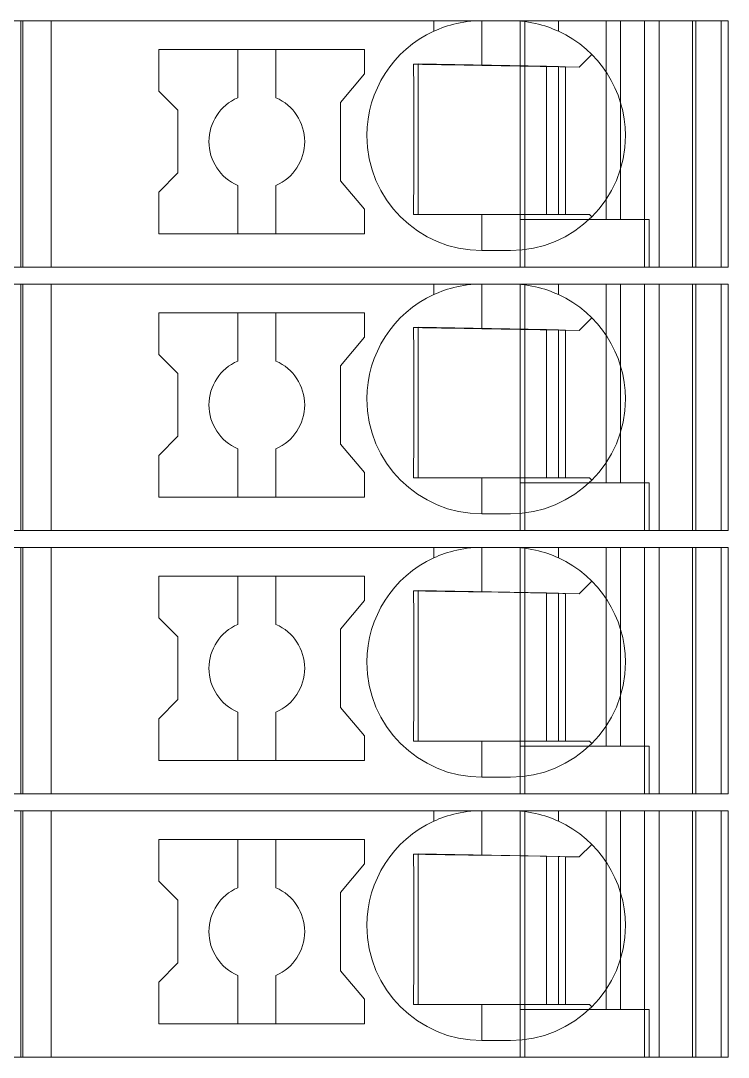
# Model space of a CAD drawing. Header units: millimetres. Extents: x 0 to 1680, y 0 to 1188.
# Drawn here: x 954.37 to 969.15, y 501.85 to 523.5 of the extents above; entities that cross this region are included whole.
import ezdxf
from ezdxf.enums import TextEntityAlignment as Align

# ---------------------------------------------------------------- set-up
doc = ezdxf.new("R2010")
doc.units = ezdxf.units.MM
for name, color, linetype, lineweight in [('EPLAN309', 5, 'Continuous', 5), ('EPLAN493', 5, 'Continuous', 5), ('MAIN-1', 7, 'Continuous', 5), ('MAIN-2', 7, 'Continuous', 5)]:
    doc.layers.add(name, color=color, linetype=linetype, lineweight=lineweight)
doc.styles.add('Tahoma', font='')
doc.styles.get('Tahoma').set_extended_font_data('Tahoma')

# ---------------------------------------------------------------- blocks, each defined once
blk = doc.blocks.new('EPLSYM_LibrarySPECIAL_Symbol12_Variant0_Placement8_18')
at = {"layer": 'EPLAN309', "lineweight": 13, "ltscale": 16}
blk.add_lwpolyline([(0, -5.15), (68.15, -5.15), (68.15, 0), (0, 0)], close=True, dxfattribs=at)
at = {"layer": 'EPLAN493', "color": 5, "style": 'Tahoma'}
blk.add_attdef('17_20450', text='', height=2.3478, dxfattribs=at).set_placement((0, -21.83478), align=Align.MIDDLE_RIGHT)
blk = doc.blocks.new('EPLSYM_LibrarySPECIAL_Symbol12_Variant0_Placement8_19')
at = {"layer": 'EPLAN309', "lineweight": 13, "ltscale": 16}
blk.add_lwpolyline([(0, -5.15), (68.15, -5.15), (68.15, 0), (0, 0)], close=True, dxfattribs=at)
at = {"layer": 'EPLAN493', "color": 5, "style": 'Tahoma'}
blk.add_attdef('17_20450', text='', height=2.3478, dxfattribs=at).set_placement((0, -21.83478), align=Align.MIDDLE_RIGHT)
blk = doc.blocks.new('EPLSYM_LibrarySPECIAL_Symbol12_Variant0_Placement8_20')
at = {"layer": 'EPLAN309', "lineweight": 13, "ltscale": 16}
blk.add_lwpolyline([(0, -5.15), (68.15, -5.15), (68.15, 0), (0, 0)], close=True, dxfattribs=at)
at = {"layer": 'EPLAN493', "color": 5, "style": 'Tahoma'}
blk.add_attdef('17_20450', text='', height=2.3478, dxfattribs=at).set_placement((0, -21.83478), align=Align.MIDDLE_RIGHT)
blk = doc.blocks.new('EPLSYM_LibrarySPECIAL_Symbol12_Variant0_Placement8_21')
at = {"layer": 'EPLAN309', "lineweight": 13, "ltscale": 16}
blk.add_lwpolyline([(0, -5.15), (68.15, -5.15), (68.15, 0), (0, 0)], close=True, dxfattribs=at)
at = {"layer": 'EPLAN493', "color": 5, "style": 'Tahoma'}
blk.add_attdef('17_20450', text='', height=2.3478, dxfattribs=at).set_placement((0, -21.83478), align=Align.MIDDLE_RIGHT)

msp = doc.modelspace()

# ---------------------------------------------------------------- linework, layer by layer
at = {"layer": 'MAIN-1'}
for p, q in [((955, 523.5), (954.367, 523.5)), ((954.367, 518.35), (954.367, 523.5)), ((955, 523.5), (963, 523.5)), ((955, 518.35), (955, 523.5)), ((963, 523.5), (964, 523.5)), ((963, 523.282), (963, 523.5)), ((963.923, 523.499), (963.847, 523.495)), ((964, 523.5), (963.923, 523.499)), ((964, 522.568), (964, 523.5)), ((964, 523.5), (964.6, 523.5)), ((964.6, 523.5), (964.677, 523.499)), ((965.6, 523.5), (964.6, 523.5)), ((964.677, 523.499), (964.753, 523.495)), ((965.6, 523.5), (969, 523.5)), ((965.6, 523.282), (965.6, 523.5)), ((969, 518.35), (969, 523.5)), ((963.052, 523.305), (963, 523.282)), ((963.106, 523.327), (963.052, 523.305)), ((963.163, 523.349), (963.106, 523.327)), ((963.222, 523.37), (963.163, 523.349)), ((963.283, 523.39), (963.222, 523.37)), ((963.347, 523.409), (963.283, 523.39)), ((963.413, 523.427), (963.347, 523.409)), ((963.481, 523.443), (963.413, 523.427)), ((963.551, 523.458), (963.481, 523.443)), ((963.622, 523.47), (963.551, 523.458)), ((963.696, 523.481), (963.622, 523.47)), ((963.771, 523.489), (963.696, 523.481)), ((963.847, 523.495), (963.771, 523.489)), ((964.753, 523.495), (964.829, 523.489)), ((964.829, 523.489), (964.904, 523.481)), ((964.904, 523.481), (964.978, 523.47)), ((964.978, 523.47), (965.049, 523.458)), ((965.049, 523.458), (965.119, 523.443)), ((965.119, 523.443), (965.187, 523.427)), ((965.187, 523.427), (965.253, 523.409)), ((965.253, 523.409), (965.317, 523.39)), ((965.317, 523.39), (965.378, 523.37)), ((965.378, 523.37), (965.437, 523.349)), ((965.437, 523.349), (965.494, 523.327)), ((965.494, 523.327), (965.548, 523.305)), ((965.548, 523.305), (965.6, 523.282)), ((957.25, 522.9), (957.25, 522.029)), ((957.25, 522.9), (961.55, 522.9)), ((958.9, 522.9), (958.9, 521.892)), ((959.7, 521.892), (959.7, 522.9)), ((961.55, 522.389), (961.55, 522.9)), ((966.033, 522.533), (966.297, 522.797)), ((962.574, 522.592), (962.574, 522.522)), ((962.635, 522.591), (962.574, 522.592)), ((962.574, 522.522), (962.575, 522.45)), ((962.575, 522.45), (962.576, 522.377)), ((962.696, 522.59), (962.635, 522.591)), ((962.671, 522.591), (962.671, 519.45)), ((962.759, 522.589), (962.696, 522.59)), ((962.822, 522.588), (962.759, 522.589)), ((962.887, 522.587), (962.822, 522.588)), ((962.953, 522.586), (962.887, 522.587)), ((963.021, 522.585), (962.953, 522.586)), ((963.09, 522.584), (963.021, 522.585)), ((963.16, 522.582), (963.09, 522.584)), ((963.233, 522.581), (963.16, 522.582)), ((963.307, 522.58), (963.233, 522.581)), ((963.385, 522.579), (963.307, 522.58)), ((963.464, 522.577), (963.385, 522.579)), ((963.547, 522.576), (963.464, 522.577)), ((963.632, 522.575), (963.547, 522.576)), ((963.72, 522.573), (963.632, 522.575)), ((963.812, 522.571), (963.72, 522.573)), ((963.905, 522.57), (963.812, 522.571)), ((964, 522.568), (963.905, 522.57)), ((964, 522.568), (966.033, 522.533)), ((965.35, 522.545), (965.35, 519.45)), ((965.6, 519.45), (965.6, 522.54)), ((965.75, 522.538), (965.75, 519.45)), ((961.05, 521.793), (961.55, 522.389)), ((962.576, 522.377), (962.577, 522.303)), ((962.577, 522.303), (962.577, 522.227)), ((962.577, 522.227), (962.578, 522.149)), ((957.65, 521.629), (957.25, 522.029)), ((962.578, 522.149), (962.579, 522.07)), ((962.579, 522.07), (962.58, 521.988)), ((962.58, 521.988), (962.58, 521.904)), ((961.05, 521.793), (961.05, 520.157)), ((962.58, 521.904), (962.581, 521.817)), ((962.581, 521.817), (962.581, 521.726)), ((957.65, 521.629), (957.65, 520.321)), ((962.581, 521.726), (962.582, 521.632)), ((962.582, 521.632), (962.582, 521.534)), ((962.582, 521.534), (962.583, 521.431)), ((962.583, 521.431), (962.583, 521.324)), ((962.583, 521.324), (962.583, 521.213)), ((962.583, 521.213), (962.583, 521.1)), ((962.583, 521.1), (962.583, 520.979)), ((962.583, 520.979), (962.583, 520.861)), ((962.583, 520.747), (962.582, 520.638)), ((962.583, 520.861), (962.583, 520.747)), ((962.582, 520.534), (962.581, 520.434)), ((962.582, 520.638), (962.582, 520.534)), ((957.65, 520.321), (957.25, 519.921)), ((962.581, 520.339), (962.58, 520.248)), ((962.581, 520.434), (962.581, 520.339)), ((958.9, 520.058), (958.9, 519.05)), ((959.7, 520.058), (959.7, 519.05)), ((961.05, 520.157), (961.55, 519.561)), ((962.579, 520.159), (962.578, 520.073)), ((962.578, 520.073), (962.578, 519.99)), ((962.58, 520.248), (962.579, 520.159)), ((957.25, 519.921), (957.25, 519.05)), ((962.576, 519.829), (962.575, 519.75)), ((962.577, 519.908), (962.576, 519.829)), ((962.578, 519.99), (962.577, 519.908)), ((962.575, 519.75), (962.574, 519.674)), ((962.574, 519.674), (962.574, 519.598)), ((961.55, 519.05), (961.55, 519.561)), ((962.573, 519.524), (962.572, 519.45)), ((962.572, 519.45), (962.633, 519.45)), ((962.574, 519.598), (962.573, 519.524)), ((962.633, 519.45), (962.695, 519.45)), ((962.695, 519.45), (962.759, 519.45)), ((962.759, 519.45), (962.823, 519.45)), ((962.823, 519.45), (962.889, 519.45)), ((962.889, 519.45), (962.955, 519.45)), ((962.955, 519.45), (963.024, 519.45)), ((963.024, 519.45), (963.093, 519.45)), ((963.093, 519.45), (963.165, 519.45)), ((963.165, 519.45), (963.239, 519.45)), ((963.239, 519.45), (963.314, 519.45)), ((963.314, 519.45), (963.392, 519.45)), ((963.392, 519.45), (963.472, 519.45)), ((963.472, 519.45), (963.555, 519.45)), ((963.555, 519.45), (963.64, 519.45)), ((963.64, 519.45), (963.727, 519.45)), ((963.727, 519.45), (963.817, 519.45)), ((963.817, 519.45), (963.908, 519.45)), ((963.908, 519.45), (964, 519.45)), ((964, 519.45), (964, 518.7)), ((964, 519.45), (966.25, 519.45)), ((966.297, 519.403), (966.25, 519.45)), ((961.55, 519.05), (957.25, 519.05)), ((964.6, 518.7), (964, 518.7)), ((955, 518.35), (954.367, 518.35)), ((955, 518.35), (969, 518.35)), ((967.5, 518.35), (967.5, 518.35)), ((955, 518), (954.367, 518)), ((954.367, 512.85), (954.367, 518)), ((955, 518), (963, 518)), ((955, 512.85), (955, 518)), ((963, 518), (964, 518)), ((963, 517.782), (963, 518)), ((963.222, 517.87), (963.163, 517.849)), ((963.283, 517.89), (963.222, 517.87)), ((963.347, 517.909), (963.283, 517.89)), ((963.413, 517.927), (963.347, 517.909)), ((963.481, 517.943), (963.413, 517.927)), ((963.551, 517.958), (963.481, 517.943)), ((963.622, 517.97), (963.551, 517.958)), ((963.696, 517.981), (963.622, 517.97)), ((963.771, 517.989), (963.696, 517.981)), ((963.847, 517.995), (963.771, 517.989)), ((963.923, 517.999), (963.847, 517.995)), ((964, 518), (963.923, 517.999)), ((964, 517.068), (964, 518)), ((964, 518), (964.6, 518)), ((964.6, 518), (964.677, 517.999)), ((965.6, 518), (964.6, 518)), ((964.677, 517.999), (964.753, 517.995)), ((964.753, 517.995), (964.829, 517.989)), ((964.829, 517.989), (964.904, 517.981)), ((964.904, 517.981), (964.978, 517.97)), ((964.978, 517.97), (965.049, 517.958)), ((965.049, 517.958), (965.119, 517.943)), ((965.119, 517.943), (965.187, 517.927)), ((965.187, 517.927), (965.253, 517.909)), ((965.253, 517.909), (965.317, 517.89)), ((965.317, 517.89), (965.378, 517.87)), ((965.378, 517.87), (965.437, 517.849)), ((965.6, 518), (969, 518)), ((965.6, 517.782), (965.6, 518)), ((969, 512.85), (969, 518)), ((963.052, 517.805), (963, 517.782)), ((963.106, 517.827), (963.052, 517.805)), ((963.163, 517.849), (963.106, 517.827)), ((965.437, 517.849), (965.494, 517.827)), ((965.494, 517.827), (965.548, 517.805)), ((965.548, 517.805), (965.6, 517.782)), ((957.25, 517.4), (957.25, 516.529)), ((957.25, 517.4), (961.55, 517.4)), ((958.9, 517.4), (958.9, 516.392)), ((959.7, 516.392), (959.7, 517.4)), ((961.55, 516.889), (961.55, 517.4)), ((966.033, 517.033), (966.297, 517.297)), ((962.574, 517.092), (962.574, 517.022)), ((962.635, 517.091), (962.574, 517.092)), ((962.574, 517.022), (962.575, 516.95)), ((962.696, 517.09), (962.635, 517.091)), ((962.671, 517.091), (962.671, 513.95)), ((962.759, 517.089), (962.696, 517.09)), ((962.822, 517.088), (962.759, 517.089)), ((962.887, 517.087), (962.822, 517.088)), ((962.953, 517.086), (962.887, 517.087)), ((963.021, 517.085), (962.953, 517.086)), ((963.09, 517.084), (963.021, 517.085)), ((963.16, 517.082), (963.09, 517.084)), ((963.233, 517.081), (963.16, 517.082)), ((963.307, 517.08), (963.233, 517.081)), ((963.385, 517.079), (963.307, 517.08)), ((963.464, 517.077), (963.385, 517.079)), ((963.547, 517.076), (963.464, 517.077)), ((963.632, 517.075), (963.547, 517.076)), ((963.72, 517.073), (963.632, 517.075)), ((963.812, 517.071), (963.72, 517.073)), ((963.905, 517.07), (963.812, 517.071)), ((964, 517.068), (963.905, 517.07)), ((964, 517.068), (966.033, 517.033)), ((965.35, 517.045), (965.35, 513.95)), ((965.6, 513.95), (965.6, 517.04)), ((965.75, 517.038), (965.75, 513.95)), ((961.05, 516.293), (961.55, 516.889)), ((962.575, 516.95), (962.576, 516.877)), ((962.576, 516.877), (962.577, 516.803)), ((962.577, 516.803), (962.577, 516.727)), ((962.577, 516.727), (962.578, 516.649)), ((962.578, 516.649), (962.579, 516.57)), ((962.579, 516.57), (962.58, 516.488)), ((957.65, 516.129), (957.25, 516.529)), ((962.58, 516.488), (962.58, 516.404)), ((962.58, 516.404), (962.581, 516.317)), ((961.05, 516.293), (961.05, 514.657)), ((962.581, 516.317), (962.581, 516.226)), ((962.581, 516.226), (962.582, 516.132)), ((957.65, 516.129), (957.65, 514.821)), ((962.582, 516.132), (962.582, 516.034)), ((962.582, 516.034), (962.583, 515.931)), ((962.583, 515.931), (962.583, 515.824)), ((962.583, 515.824), (962.583, 515.713)), ((962.583, 515.713), (962.583, 515.6)), ((962.583, 515.6), (962.583, 515.479)), ((962.583, 515.479), (962.583, 515.361)), ((962.583, 515.361), (962.583, 515.247)), ((962.583, 515.247), (962.582, 515.138)), ((962.582, 515.138), (962.582, 515.034)), ((962.581, 514.839), (962.58, 514.748)), ((962.582, 515.034), (962.581, 514.934)), ((962.581, 514.934), (962.581, 514.839)), ((957.65, 514.821), (957.25, 514.421)), ((961.05, 514.657), (961.55, 514.061)), ((962.579, 514.659), (962.578, 514.573)), ((962.58, 514.748), (962.579, 514.659)), ((957.25, 514.421), (957.25, 513.55)), ((958.9, 514.558), (958.9, 513.55)), ((959.7, 514.558), (959.7, 513.55)), ((962.577, 514.408), (962.576, 514.329)), ((962.578, 514.49), (962.577, 514.408)), ((962.578, 514.573), (962.578, 514.49)), ((962.575, 514.25), (962.574, 514.174)), ((962.576, 514.329), (962.575, 514.25)), ((961.55, 513.55), (961.55, 514.061)), ((962.573, 514.024), (962.572, 513.95)), ((962.574, 514.098), (962.573, 514.024)), ((962.574, 514.174), (962.574, 514.098)), ((962.572, 513.95), (962.633, 513.95)), ((962.633, 513.95), (962.695, 513.95)), ((962.695, 513.95), (962.759, 513.95)), ((962.759, 513.95), (962.823, 513.95)), ((962.823, 513.95), (962.889, 513.95)), ((962.889, 513.95), (962.955, 513.95)), ((962.955, 513.95), (963.024, 513.95)), ((963.024, 513.95), (963.093, 513.95)), ((963.093, 513.95), (963.165, 513.95)), ((963.165, 513.95), (963.239, 513.95)), ((963.239, 513.95), (963.314, 513.95)), ((963.314, 513.95), (963.392, 513.95)), ((963.392, 513.95), (963.472, 513.95)), ((963.472, 513.95), (963.555, 513.95)), ((963.555, 513.95), (963.64, 513.95)), ((963.64, 513.95), (963.727, 513.95)), ((963.727, 513.95), (963.817, 513.95)), ((963.817, 513.95), (963.908, 513.95)), ((963.908, 513.95), (964, 513.95)), ((964, 513.95), (964, 513.2)), ((964, 513.95), (966.25, 513.95)), ((966.297, 513.903), (966.25, 513.95)), ((961.55, 513.55), (957.25, 513.55)), ((964.6, 513.2), (964, 513.2)), ((955, 512.85), (954.367, 512.85)), ((955, 512.85), (969, 512.85)), ((967.5, 512.85), (967.5, 512.85)), ((955, 512.5), (954.367, 512.5)), ((954.367, 507.35), (954.367, 512.5)), ((955, 512.5), (963, 512.5)), ((955, 507.35), (955, 512.5)), ((963, 512.5), (964, 512.5)), ((963, 512.282), (963, 512.5)), ((963.551, 512.458), (963.481, 512.443)), ((963.622, 512.47), (963.551, 512.458)), ((963.696, 512.481), (963.622, 512.47)), ((963.771, 512.489), (963.696, 512.481)), ((963.847, 512.495), (963.771, 512.489)), ((963.923, 512.499), (963.847, 512.495)), ((964, 512.5), (963.923, 512.499)), ((964, 511.568), (964, 512.5)), ((964, 512.5), (964.6, 512.5)), ((964.6, 512.5), (964.677, 512.499)), ((965.6, 512.5), (964.6, 512.5)), ((964.677, 512.499), (964.753, 512.495)), ((964.753, 512.495), (964.829, 512.489)), ((964.829, 512.489), (964.904, 512.481)), ((964.904, 512.481), (964.978, 512.47)), ((964.978, 512.47), (965.049, 512.458)), ((965.049, 512.458), (965.119, 512.443)), ((965.6, 512.5), (969, 512.5)), ((965.6, 512.282), (965.6, 512.5)), ((969, 507.35), (969, 512.5)), ((963.052, 512.305), (963, 512.282)), ((963.106, 512.327), (963.052, 512.305)), ((963.163, 512.349), (963.106, 512.327)), ((963.222, 512.37), (963.163, 512.349)), ((963.283, 512.39), (963.222, 512.37)), ((963.347, 512.409), (963.283, 512.39)), ((963.413, 512.427), (963.347, 512.409)), ((963.481, 512.443), (963.413, 512.427)), ((965.119, 512.443), (965.187, 512.427)), ((965.187, 512.427), (965.253, 512.409)), ((965.253, 512.409), (965.317, 512.39)), ((965.317, 512.39), (965.378, 512.37)), ((965.378, 512.37), (965.437, 512.349)), ((965.437, 512.349), (965.494, 512.327)), ((965.494, 512.327), (965.548, 512.305)), ((965.548, 512.305), (965.6, 512.282)), ((957.25, 511.9), (957.25, 511.029)), ((957.25, 511.9), (961.55, 511.9)), ((958.9, 511.9), (958.9, 510.892)), ((959.7, 510.892), (959.7, 511.9)), ((961.55, 511.389), (961.55, 511.9)), ((962.574, 511.592), (962.574, 511.522)), ((962.635, 511.591), (962.574, 511.592)), ((962.696, 511.59), (962.635, 511.591)), ((962.671, 511.591), (962.671, 508.45)), ((962.759, 511.589), (962.696, 511.59)), ((966.033, 511.533), (966.297, 511.797)), ((961.05, 510.793), (961.55, 511.389)), ((962.574, 511.522), (962.575, 511.45)), ((962.575, 511.45), (962.576, 511.377)), ((962.576, 511.377), (962.577, 511.303)), ((962.822, 511.588), (962.759, 511.589)), ((962.887, 511.587), (962.822, 511.588)), ((962.953, 511.586), (962.887, 511.587)), ((963.021, 511.585), (962.953, 511.586)), ((963.09, 511.584), (963.021, 511.585)), ((963.16, 511.582), (963.09, 511.584)), ((963.233, 511.581), (963.16, 511.582)), ((963.307, 511.58), (963.233, 511.581)), ((963.385, 511.579), (963.307, 511.58)), ((963.464, 511.577), (963.385, 511.579)), ((963.547, 511.576), (963.464, 511.577)), ((963.632, 511.575), (963.547, 511.576)), ((963.72, 511.573), (963.632, 511.575)), ((963.812, 511.571), (963.72, 511.573)), ((963.905, 511.57), (963.812, 511.571)), ((964, 511.568), (963.905, 511.57)), ((964, 511.568), (966.033, 511.533)), ((965.35, 511.545), (965.35, 508.45)), ((965.6, 508.45), (965.6, 511.54)), ((965.75, 511.538), (965.75, 508.45)), ((962.577, 511.303), (962.577, 511.227)), ((962.577, 511.227), (962.578, 511.149)), ((957.65, 510.629), (957.25, 511.029)), ((962.578, 511.149), (962.579, 511.07)), ((962.579, 511.07), (962.58, 510.988)), ((962.58, 510.988), (962.58, 510.904)), ((961.05, 510.793), (961.05, 509.157)), ((962.58, 510.904), (962.581, 510.817)), ((962.581, 510.817), (962.581, 510.726)), ((962.581, 510.726), (962.582, 510.632)), ((957.65, 510.629), (957.65, 509.321)), ((962.582, 510.632), (962.582, 510.534)), ((962.582, 510.534), (962.583, 510.431)), ((962.583, 510.431), (962.583, 510.324)), ((962.583, 510.324), (962.583, 510.213)), ((962.583, 510.213), (962.583, 510.1)), ((962.583, 510.1), (962.583, 509.979)), ((962.583, 509.979), (962.583, 509.861)), ((962.583, 509.861), (962.583, 509.747)), ((962.583, 509.747), (962.582, 509.638)), ((962.582, 509.534), (962.581, 509.434)), ((962.581, 509.434), (962.581, 509.339)), ((962.582, 509.638), (962.582, 509.534)), ((957.65, 509.321), (957.25, 508.921)), ((962.58, 509.248), (962.579, 509.159)), ((962.581, 509.339), (962.58, 509.248)), ((958.9, 509.058), (958.9, 508.05)), ((959.7, 509.058), (959.7, 508.05)), ((961.05, 509.157), (961.55, 508.561)), ((962.579, 509.159), (962.578, 509.073)), ((962.578, 509.073), (962.578, 508.99)), ((957.25, 508.921), (957.25, 508.05)), ((962.576, 508.829), (962.575, 508.75)), ((962.577, 508.908), (962.576, 508.829)), ((962.578, 508.99), (962.577, 508.908)), ((961.55, 508.05), (961.55, 508.561)), ((962.574, 508.598), (962.573, 508.524)), ((962.575, 508.75), (962.574, 508.674)), ((962.574, 508.674), (962.574, 508.598)), ((962.573, 508.524), (962.572, 508.45)), ((962.572, 508.45), (962.633, 508.45)), ((962.633, 508.45), (962.695, 508.45)), ((962.695, 508.45), (962.759, 508.45)), ((962.759, 508.45), (962.823, 508.45)), ((962.823, 508.45), (962.889, 508.45)), ((962.889, 508.45), (962.955, 508.45)), ((962.955, 508.45), (963.024, 508.45)), ((963.024, 508.45), (963.093, 508.45)), ((963.093, 508.45), (963.165, 508.45)), ((963.165, 508.45), (963.239, 508.45)), ((963.239, 508.45), (963.314, 508.45)), ((963.314, 508.45), (963.392, 508.45)), ((963.392, 508.45), (963.472, 508.45)), ((963.472, 508.45), (963.555, 508.45)), ((963.555, 508.45), (963.64, 508.45)), ((963.64, 508.45), (963.727, 508.45)), ((963.727, 508.45), (963.817, 508.45)), ((963.817, 508.45), (963.908, 508.45)), ((963.908, 508.45), (964, 508.45)), ((964, 508.45), (964, 507.7)), ((964, 508.45), (966.25, 508.45)), ((966.297, 508.403), (966.25, 508.45)), ((961.55, 508.05), (957.25, 508.05)), ((964.6, 507.7), (964, 507.7)), ((955, 507.35), (954.367, 507.35)), ((955, 507.35), (969, 507.35)), ((967.5, 507.35), (967.5, 507.35)), ((955, 507), (954.367, 507)), ((954.367, 501.85), (954.367, 507)), ((955, 507), (963, 507)), ((955, 501.85), (955, 507)), ((963, 507), (964, 507)), ((963, 506.782), (963, 507)), ((963.106, 506.827), (963.052, 506.805)), ((963.163, 506.849), (963.106, 506.827)), ((963.222, 506.87), (963.163, 506.849)), ((963.283, 506.89), (963.222, 506.87)), ((963.347, 506.909), (963.283, 506.89)), ((963.413, 506.927), (963.347, 506.909)), ((963.481, 506.943), (963.413, 506.927)), ((963.551, 506.958), (963.481, 506.943)), ((963.622, 506.97), (963.551, 506.958)), ((963.696, 506.981), (963.622, 506.97)), ((963.771, 506.989), (963.696, 506.981)), ((963.847, 506.995), (963.771, 506.989)), ((963.923, 506.999), (963.847, 506.995)), ((964, 507), (963.923, 506.999)), ((964, 506.068), (964, 507)), ((964, 507), (964.6, 507)), ((964.6, 507), (964.677, 506.999)), ((965.6, 507), (964.6, 507)), ((964.677, 506.999), (964.753, 506.995)), ((964.753, 506.995), (964.829, 506.989)), ((964.829, 506.989), (964.904, 506.981)), ((964.904, 506.981), (964.978, 506.97)), ((964.978, 506.97), (965.049, 506.958)), ((965.049, 506.958), (965.119, 506.943)), ((965.119, 506.943), (965.187, 506.927)), ((965.187, 506.927), (965.253, 506.909)), ((965.253, 506.909), (965.317, 506.89)), ((965.317, 506.89), (965.378, 506.87)), ((965.378, 506.87), (965.437, 506.849)), ((965.437, 506.849), (965.494, 506.827)), ((965.494, 506.827), (965.548, 506.805)), ((965.6, 507), (969, 507)), ((965.6, 506.782), (965.6, 507)), ((969, 501.85), (969, 507)), ((963.052, 506.805), (963, 506.782)), ((965.548, 506.805), (965.6, 506.782)), ((957.25, 506.4), (957.25, 505.529)), ((957.25, 506.4), (961.55, 506.4)), ((958.9, 506.4), (958.9, 505.392)), ((959.7, 505.392), (959.7, 506.4)), ((961.55, 505.889), (961.55, 506.4)), ((966.033, 506.033), (966.297, 506.297)), ((962.574, 506.092), (962.574, 506.022)), ((962.635, 506.091), (962.574, 506.092)), ((962.574, 506.022), (962.575, 505.95)), ((962.696, 506.09), (962.635, 506.091)), ((962.671, 506.091), (962.671, 502.95)), ((962.759, 506.089), (962.696, 506.09)), ((962.822, 506.088), (962.759, 506.089)), ((962.887, 506.087), (962.822, 506.088)), ((962.953, 506.086), (962.887, 506.087)), ((963.021, 506.085), (962.953, 506.086)), ((963.09, 506.084), (963.021, 506.085)), ((963.16, 506.082), (963.09, 506.084)), ((963.233, 506.081), (963.16, 506.082)), ((963.307, 506.08), (963.233, 506.081)), ((963.385, 506.079), (963.307, 506.08)), ((963.464, 506.077), (963.385, 506.079)), ((963.547, 506.076), (963.464, 506.077)), ((963.632, 506.075), (963.547, 506.076)), ((963.72, 506.073), (963.632, 506.075)), ((963.812, 506.071), (963.72, 506.073)), ((963.905, 506.07), (963.812, 506.071)), ((964, 506.068), (963.905, 506.07)), ((964, 506.068), (966.033, 506.033)), ((965.35, 506.045), (965.35, 502.95)), ((965.6, 502.95), (965.6, 506.04)), ((965.75, 506.038), (965.75, 502.95)), ((961.05, 505.293), (961.55, 505.889)), ((962.575, 505.95), (962.576, 505.877)), ((962.576, 505.877), (962.577, 505.803)), ((962.577, 505.803), (962.577, 505.727)), ((957.65, 505.129), (957.25, 505.529)), ((962.577, 505.727), (962.578, 505.649)), ((962.578, 505.649), (962.579, 505.57)), ((962.579, 505.57), (962.58, 505.488)), ((962.58, 505.488), (962.58, 505.404)), ((962.58, 505.404), (962.581, 505.317)), ((962.581, 505.317), (962.581, 505.226)), ((957.65, 505.129), (957.65, 503.821)), ((961.05, 505.293), (961.05, 503.657)), ((962.581, 505.226), (962.582, 505.132)), ((962.582, 505.132), (962.582, 505.034)), ((962.582, 505.034), (962.583, 504.931)), ((962.583, 504.931), (962.583, 504.824)), ((962.583, 504.824), (962.583, 504.713)), ((962.583, 504.713), (962.583, 504.6)), ((962.583, 504.6), (962.583, 504.479)), ((962.583, 504.479), (962.583, 504.361)), ((962.583, 504.247), (962.582, 504.138)), ((962.583, 504.361), (962.583, 504.247)), ((962.582, 504.034), (962.581, 503.934)), ((962.582, 504.138), (962.582, 504.034)), ((957.65, 503.821), (957.25, 503.421)), ((962.581, 503.839), (962.58, 503.748)), ((962.581, 503.934), (962.581, 503.839)), ((961.05, 503.657), (961.55, 503.061)), ((962.579, 503.659), (962.578, 503.573)), ((962.58, 503.748), (962.579, 503.659)), ((957.25, 503.421), (957.25, 502.55)), ((958.9, 503.558), (958.9, 502.55)), ((959.7, 503.558), (959.7, 502.55)), ((962.577, 503.408), (962.576, 503.329)), ((962.578, 503.49), (962.577, 503.408)), ((962.578, 503.573), (962.578, 503.49)), ((962.575, 503.25), (962.574, 503.174)), ((962.574, 503.174), (962.574, 503.098)), ((962.576, 503.329), (962.575, 503.25)), ((961.55, 502.55), (961.55, 503.061)), ((962.573, 503.024), (962.572, 502.95)), ((962.572, 502.95), (962.633, 502.95)), ((962.574, 503.098), (962.573, 503.024)), ((962.633, 502.95), (962.695, 502.95)), ((962.695, 502.95), (962.759, 502.95)), ((962.759, 502.95), (962.823, 502.95)), ((962.823, 502.95), (962.889, 502.95)), ((962.889, 502.95), (962.955, 502.95)), ((962.955, 502.95), (963.024, 502.95)), ((963.024, 502.95), (963.093, 502.95)), ((963.093, 502.95), (963.165, 502.95)), ((963.165, 502.95), (963.239, 502.95)), ((963.239, 502.95), (963.314, 502.95)), ((963.314, 502.95), (963.392, 502.95)), ((963.392, 502.95), (963.472, 502.95)), ((963.472, 502.95), (963.555, 502.95)), ((963.555, 502.95), (963.64, 502.95)), ((963.64, 502.95), (963.727, 502.95)), ((963.727, 502.95), (963.817, 502.95)), ((963.817, 502.95), (963.908, 502.95)), ((963.908, 502.95), (964, 502.95)), ((964, 502.95), (964, 502.2)), ((964, 502.95), (966.25, 502.95)), ((966.297, 502.903), (966.25, 502.95)), ((961.55, 502.55), (957.25, 502.55)), ((964.6, 502.2), (964, 502.2)), ((955, 501.85), (954.367, 501.85)), ((955, 501.85), (969, 501.85)), ((967.5, 501.85), (967.5, 501.85))]:
    msp.add_line(p, q, dxfattribs=at)
for centre, radius, start, end in [((964, 521.1), 2.4, 114.6244, 180), ((964.6, 521.1), 2.4, 0, 65.3756), ((959.3, 520.975), 1, 113.5782, 180), ((959.3, 520.975), 1, 0, 66.4218), ((959.3, 520.975), 1, 180, 246.4218), ((959.3, 520.975), 1, 293.5782, 0), ((964, 521.1), 2.4, 180, 270), ((964.6, 521.1), 2.4, 270, 0), ((964, 515.6), 2.4, 114.6244, 180), ((964.6, 515.6), 2.4, 0, 65.3756), ((959.3, 515.475), 1, 113.5782, 180), ((959.3, 515.475), 1, 0, 66.4218), ((964, 515.6), 2.4, 180, 270), ((964.6, 515.6), 2.4, 270, 0), ((959.3, 515.475), 1, 180, 246.4218), ((959.3, 515.475), 1, 293.5782, 0), ((964, 510.1), 2.4, 114.6244, 180), ((964.6, 510.1), 2.4, 0, 65.3756), ((959.3, 509.975), 1, 113.5782, 180), ((959.3, 509.975), 1, 0, 66.4218), ((964, 510.1), 2.4, 180, 270), ((964.6, 510.1), 2.4, 270, 0), ((959.3, 509.975), 1, 180, 246.4218), ((959.3, 509.975), 1, 293.5782, 0), ((964, 504.6), 2.4, 114.6244, 180), ((964.6, 504.6), 2.4, 0, 65.3756), ((959.3, 504.475), 1, 113.5782, 180), ((959.3, 504.475), 1, 0, 66.4218), ((959.3, 504.475), 1, 180, 246.4218), ((959.3, 504.475), 1, 293.5782, 0), ((964, 504.6), 2.4, 180, 270), ((964.6, 504.6), 2.4, 270, 0)]:
    msp.add_arc(centre, radius, start, end, dxfattribs=at)
at = {"layer": 'MAIN-2'}
for p, q in [((954.414, 523.5), (954.414, 518.35)), ((964.8, 523.5), (964.8, 518.35)), ((964.898, 523.5), (964.898, 518.35)), ((966.6, 523.5), (966.6, 519.35)), ((966.9, 519.35), (966.9, 523.5)), ((967.4, 523.5), (967.4, 518.35)), ((967.709, 518.35), (967.709, 523.5)), ((968.4, 518.35), (968.4, 523.5)), ((968.47, 523.5), (968.47, 518.35)), ((962.671, 522.6), (962.574, 522.592)), ((962.671, 522.6), (962.671, 522.591)), ((965.35, 522.553), (962.671, 522.6)), ((965.35, 522.548), (965.35, 522.553)), ((965.6, 522.543), (965.35, 522.548)), ((965.35, 522.548), (965.35, 522.545)), ((965.6, 522.543), (965.6, 522.542)), ((965.75, 522.539), (965.6, 522.542)), ((965.6, 522.54), (965.6, 522.542)), ((965.75, 522.538), (965.75, 522.539)), ((965.75, 522.538), (966.033, 522.533)), ((965.75, 522.538), (965.75, 522.538)), ((965.35, 519.45), (965.35, 519.45)), ((965.6, 519.45), (965.6, 519.45)), ((966.297, 519.403), (966.297, 519.403)), ((964.8, 519.35), (967.5, 519.35)), ((967.5, 518.35), (967.5, 519.35)), ((954.414, 518), (954.414, 512.85)), ((964.8, 518), (964.8, 512.85)), ((964.898, 518), (964.898, 512.85)), ((966.6, 518), (966.6, 513.85)), ((966.9, 513.85), (966.9, 518)), ((967.4, 518), (967.4, 512.85)), ((967.709, 512.85), (967.709, 518)), ((968.4, 512.85), (968.4, 518)), ((968.47, 518), (968.47, 512.85)), ((962.671, 517.1), (962.574, 517.092)), ((962.671, 517.1), (962.671, 517.091)), ((965.35, 517.053), (962.671, 517.1)), ((965.35, 517.048), (965.35, 517.053)), ((965.6, 517.043), (965.35, 517.048)), ((965.35, 517.048), (965.35, 517.045)), ((965.6, 517.043), (965.6, 517.042)), ((965.75, 517.039), (965.6, 517.042)), ((965.6, 517.04), (965.6, 517.042)), ((965.75, 517.038), (965.75, 517.039)), ((965.75, 517.038), (966.033, 517.033)), ((965.75, 517.038), (965.75, 517.038)), ((964.8, 513.85), (967.5, 513.85)), ((965.35, 513.95), (965.35, 513.95)), ((965.6, 513.95), (965.6, 513.95)), ((966.297, 513.903), (966.297, 513.903)), ((967.5, 512.85), (967.5, 513.85)), ((954.414, 512.5), (954.414, 507.35)), ((964.8, 512.5), (964.8, 507.35)), ((964.898, 512.5), (964.898, 507.35)), ((966.6, 512.5), (966.6, 508.35)), ((966.9, 508.35), (966.9, 512.5)), ((967.4, 512.5), (967.4, 507.35)), ((967.709, 507.35), (967.709, 512.5)), ((968.4, 507.35), (968.4, 512.5)), ((968.47, 512.5), (968.47, 507.35)), ((962.671, 511.6), (962.574, 511.592)), ((962.671, 511.6), (962.671, 511.591)), ((965.35, 511.553), (962.671, 511.6)), ((965.35, 511.548), (965.35, 511.553)), ((965.6, 511.543), (965.35, 511.548)), ((965.35, 511.548), (965.35, 511.545)), ((965.6, 511.543), (965.6, 511.542)), ((965.75, 511.539), (965.6, 511.542)), ((965.6, 511.54), (965.6, 511.542)), ((965.75, 511.538), (965.75, 511.539)), ((965.75, 511.538), (966.033, 511.533)), ((965.75, 511.538), (965.75, 511.538)), ((964.8, 508.35), (967.5, 508.35)), ((965.35, 508.45), (965.35, 508.45)), ((965.6, 508.45), (965.6, 508.45)), ((966.297, 508.403), (966.297, 508.403)), ((967.5, 507.35), (967.5, 508.35)), ((954.414, 507), (954.414, 501.85)), ((964.8, 507), (964.8, 501.85)), ((964.898, 507), (964.898, 501.85)), ((966.6, 507), (966.6, 502.85)), ((966.9, 502.85), (966.9, 507)), ((967.4, 507), (967.4, 501.85)), ((967.709, 501.85), (967.709, 507)), ((968.4, 501.85), (968.4, 507)), ((968.47, 507), (968.47, 501.85)), ((962.671, 506.1), (962.574, 506.092)), ((962.671, 506.1), (962.671, 506.091)), ((965.35, 506.053), (962.671, 506.1)), ((965.35, 506.048), (965.35, 506.053)), ((965.6, 506.043), (965.35, 506.048)), ((965.35, 506.048), (965.35, 506.045)), ((965.6, 506.043), (965.6, 506.042)), ((965.75, 506.039), (965.6, 506.042)), ((965.6, 506.04), (965.6, 506.042)), ((965.75, 506.038), (965.75, 506.039)), ((965.75, 506.038), (966.033, 506.033)), ((965.75, 506.038), (965.75, 506.038)), ((965.35, 502.95), (965.35, 502.95)), ((965.6, 502.95), (965.6, 502.95)), ((964.8, 502.85), (967.5, 502.85)), ((966.297, 502.903), (966.297, 502.903)), ((967.5, 501.85), (967.5, 502.85))]:
    msp.add_line(p, q, dxfattribs=at)

# ---------------------------------------------------------------- block references
for name, p in [('EPLSYM_LibrarySPECIAL_Symbol12_Variant0_Placement8_18', (901, 523.5)), ('EPLSYM_LibrarySPECIAL_Symbol12_Variant0_Placement8_19', (901, 518)), ('EPLSYM_LibrarySPECIAL_Symbol12_Variant0_Placement8_20', (901, 512.5)), ('EPLSYM_LibrarySPECIAL_Symbol12_Variant0_Placement8_21', (901, 507))]:
    msp.add_blockref(name, p)

doc.saveas('drawing.dxf')
